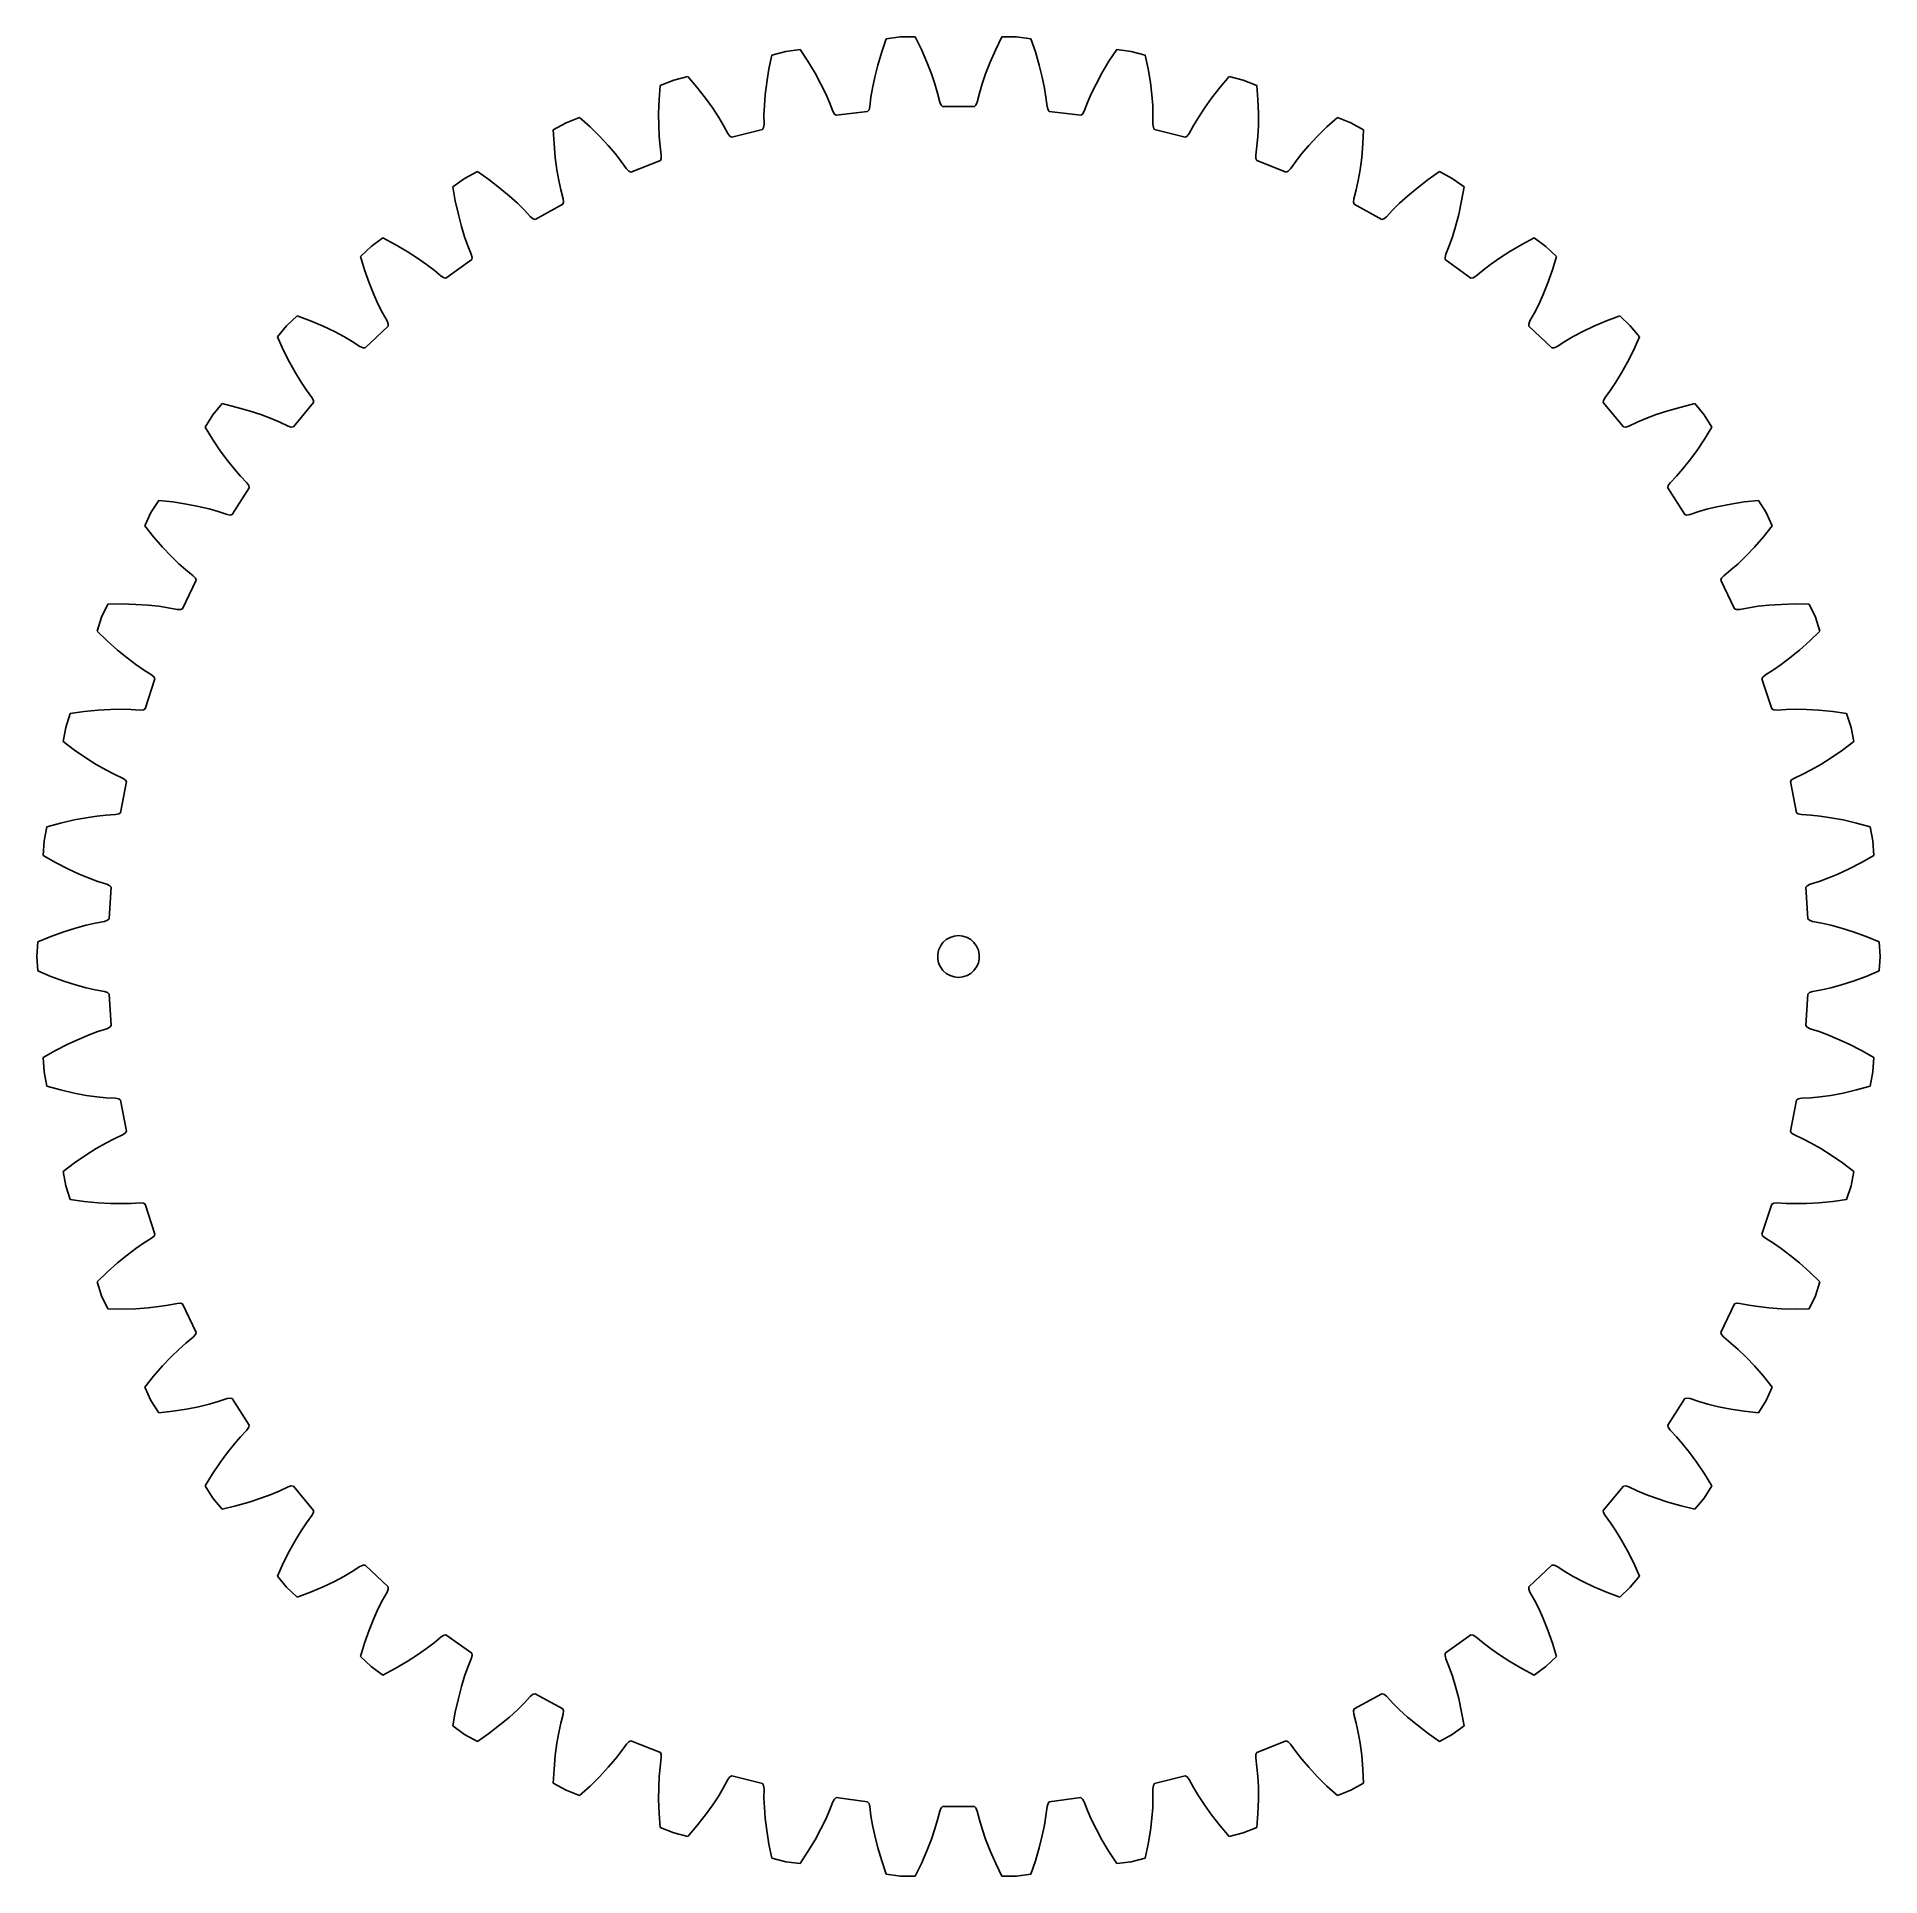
# Model space of a CAD drawing. Extents: x 0 to 132, y 0 to 132.
import ezdxf

# ---------------------------------------------------------------- set-up
doc = ezdxf.new("R2010")
doc.units = 0

msp = doc.modelspace()

# ---------------------------------------------------------------- linework, layer by layer
for p, q in [((53.8, 131.11), (52.79, 130.85)), ((54.84, 131.24), (53.8, 131.11)), ((55.39, 130.4), (54.84, 131.24)), ((61.02, 132.02), (60.69, 131.07)), ((62.05, 132.16), (61.02, 132.02)), ((63.09, 132.16), (62.05, 132.16)), ((63.54, 131.24), (63.09, 132.16)), ((63.94, 130.33), (63.54, 131.24)), ((68.88, 131.24), (68.48, 130.33)), ((69.32, 132.16), (68.88, 131.24)), ((70.37, 132.16), (69.32, 132.16)), ((71.4, 132.02), (70.37, 132.16)), ((71.73, 131.07), (71.4, 132.02)), ((77.58, 131.24), (77.02, 130.4)), ((78.61, 131.11), (77.58, 131.24)), ((79.62, 130.85), (78.61, 131.11)), ((52.59, 129.86), (52.43, 128.88)), ((52.79, 130.85), (52.59, 129.86)), ((55.9, 129.54), (55.39, 130.4)), ((60.41, 130.11), (60.19, 129.25)), ((60.69, 131.07), (60.41, 130.11)), ((64.26, 129.51), (63.94, 130.33)), ((68.48, 130.33), (68.16, 129.51)), ((72.01, 130.11), (71.73, 131.07)), ((72.23, 129.25), (72.01, 130.11)), ((77.02, 130.4), (76.51, 129.54)), ((79.83, 129.86), (79.62, 130.85)), ((79.99, 128.88), (79.83, 129.86)), ((44.78, 128.66), (44.7, 127.65)), ((45.75, 129.05), (44.78, 128.66)), ((46.76, 129.31), (45.75, 129.05)), ((47.42, 128.53), (46.76, 129.31)), ((48.03, 127.75), (47.42, 128.53)), ((52.43, 128.88), (52.32, 128)), ((56.33, 128.76), (55.9, 129.54)), ((56.67, 128.06), (56.33, 128.76)), ((60.03, 128.48), (59.92, 127.82)), ((60.19, 129.25), (60.03, 128.48)), ((64.52, 128.77), (64.26, 129.51)), ((64.71, 128.12), (64.52, 128.77)), ((67.9, 128.77), (67.71, 128.12)), ((68.16, 129.51), (67.9, 128.77)), ((72.39, 128.48), (72.23, 129.25)), ((72.49, 127.82), (72.39, 128.48)), ((76.09, 128.76), (75.75, 128.06)), ((76.51, 129.54), (76.09, 128.76)), ((80.1, 128), (79.99, 128.88)), ((85, 128.53), (84.39, 127.75)), ((85.66, 129.31), (85, 128.53)), ((86.67, 129.05), (85.66, 129.31)), ((87.64, 128.66), (86.67, 129.05)), ((87.72, 127.65), (87.64, 128.66)), ((44.7, 127.65), (44.66, 126.66)), ((48.55, 127.03), (48.03, 127.75)), ((52.26, 127.22), (52.23, 126.54)), ((52.32, 128), (52.26, 127.22)), ((56.94, 127.44), (56.67, 128.06)), ((57.19, 126.82), (56.94, 127.44)), ((59.84, 127.15), (59.78, 126.92)), ((59.92, 127.82), (59.84, 127.15)), ((64.87, 127.47), (64.71, 128.12)), ((64.96, 127.25), (64.87, 127.47)), ((65.07, 127.14), (64.96, 127.25)), ((67.35, 127.14), (65.07, 127.14)), ((67.45, 127.25), (67.35, 127.14)), ((67.55, 127.47), (67.45, 127.25)), ((67.71, 128.12), (67.55, 127.47)), ((72.57, 127.15), (72.49, 127.82)), ((72.64, 126.92), (72.57, 127.15)), ((75.47, 127.44), (75.23, 126.82)), ((75.75, 128.06), (75.47, 127.44)), ((80.16, 127.22), (80.1, 128)), ((80.18, 126.54), (80.16, 127.22)), ((84.39, 127.75), (83.87, 127.03)), ((87.75, 126.66), (87.72, 127.65)), ((38.02, 125.99), (37.1, 125.48)), ((38.99, 126.37), (38.02, 125.99)), ((39.74, 125.69), (38.99, 126.37)), ((44.66, 126.66), (44.67, 125.77)), ((48.98, 126.37), (48.55, 127.03)), ((49.33, 125.79), (48.98, 126.37)), ((52.24, 125.88), (52.2, 125.64)), ((52.23, 126.54), (52.24, 125.88)), ((57.31, 126.61), (57.19, 126.82)), ((57.43, 126.52), (57.31, 126.61)), ((59.68, 126.8), (57.43, 126.52)), ((59.78, 126.92), (59.68, 126.8)), ((72.73, 126.8), (72.64, 126.92)), ((74.99, 126.52), (72.73, 126.8)), ((75.11, 126.61), (74.99, 126.52)), ((75.23, 126.82), (75.11, 126.61)), ((80.18, 125.88), (80.18, 126.54)), ((80.22, 125.64), (80.18, 125.88)), ((83.44, 126.37), (83.09, 125.79)), ((83.87, 127.03), (83.44, 126.37)), ((87.75, 125.77), (87.75, 126.66)), ((93.43, 126.37), (92.68, 125.69)), ((94.4, 125.99), (93.43, 126.37)), ((95.31, 125.48), (94.4, 125.99)), ((37.1, 125.48), (37.15, 124.47)), ((40.44, 124.99), (39.74, 125.69)), ((41.05, 124.34), (40.44, 124.99)), ((44.67, 125.77), (44.71, 124.99)), ((44.71, 124.99), (44.77, 124.31)), ((49.64, 125.21), (49.33, 125.79)), ((49.79, 125.02), (49.64, 125.21)), ((49.92, 124.94), (49.79, 125.02)), ((52.12, 125.51), (49.92, 124.94)), ((52.2, 125.64), (52.12, 125.51)), ((80.29, 125.51), (80.22, 125.64)), ((82.5, 124.94), (80.29, 125.51)), ((82.63, 125.02), (82.5, 124.94)), ((82.77, 125.21), (82.63, 125.02)), ((83.09, 125.79), (82.77, 125.21)), ((87.65, 124.31), (87.71, 124.99)), ((87.71, 124.99), (87.75, 125.77)), ((91.97, 124.99), (91.37, 124.34)), ((92.68, 125.69), (91.97, 124.99)), ((95.26, 124.47), (95.31, 125.48)), ((37.15, 124.47), (37.24, 123.48)), ((37.24, 123.48), (37.36, 122.6)), ((41.56, 123.74), (41.05, 124.34)), ((41.97, 123.21), (41.56, 123.74)), ((42.36, 122.67), (41.97, 123.21)), ((44.79, 123.27), (42.67, 122.44)), ((44.77, 124.31), (44.85, 123.65)), ((44.85, 123.41), (44.79, 123.27)), ((44.85, 123.65), (44.85, 123.41)), ((87.56, 123.65), (87.65, 124.31)), ((87.57, 123.41), (87.56, 123.65)), ((87.63, 123.27), (87.57, 123.41)), ((89.75, 122.44), (87.63, 123.27)), ((90.44, 123.21), (90.05, 122.67)), ((90.86, 123.74), (90.44, 123.21)), ((91.37, 124.34), (90.86, 123.74)), ((95.06, 122.6), (95.18, 123.48)), ((95.18, 123.48), (95.26, 124.47)), ((30.73, 121.98), (29.89, 121.37)), ((31.65, 122.48), (30.73, 121.98)), ((32.48, 121.9), (31.65, 122.48)), ((33.26, 121.29), (32.48, 121.9)), ((37.36, 122.6), (37.49, 121.83)), ((37.49, 121.83), (37.64, 121.17)), ((42.53, 122.5), (42.36, 122.67)), ((42.67, 122.44), (42.53, 122.5)), ((89.88, 122.5), (89.75, 122.44)), ((90.05, 122.67), (89.88, 122.5)), ((94.78, 121.17), (94.92, 121.83)), ((94.92, 121.83), (95.06, 122.6)), ((99.94, 121.9), (99.15, 121.29)), ((100.77, 122.48), (99.94, 121.9)), ((101.68, 121.98), (100.77, 122.48)), ((102.53, 121.37), (101.68, 121.98)), ((29.89, 121.37), (30.06, 120.37)), ((33.95, 120.72), (33.26, 121.29)), ((34.52, 120.2), (33.95, 120.72)), ((37.64, 121.17), (37.81, 120.52)), ((37.81, 120.52), (37.83, 120.28)), ((94.59, 120.28), (94.61, 120.52)), ((94.61, 120.52), (94.78, 121.17)), ((98.47, 120.72), (97.89, 120.2)), ((99.15, 121.29), (98.47, 120.72)), ((102.35, 120.37), (102.53, 121.37)), ((30.06, 120.37), (30.28, 119.4)), ((30.28, 119.4), (30.5, 118.54)), ((35.01, 119.72), (34.52, 120.2)), ((35.46, 119.23), (35.01, 119.72)), ((35.65, 119.08), (35.46, 119.23)), ((37.79, 120.14), (35.79, 119.04)), ((37.83, 120.28), (37.79, 120.14)), ((94.63, 120.14), (94.59, 120.28)), ((96.62, 119.04), (94.63, 120.14)), ((96.96, 119.23), (96.77, 119.08)), ((97.41, 119.72), (96.96, 119.23)), ((97.89, 120.2), (97.41, 119.72)), ((101.92, 118.54), (102.14, 119.4)), ((102.14, 119.4), (102.35, 120.37)), ((30.5, 118.54), (30.73, 117.79)), ((35.79, 119.04), (35.65, 119.08)), ((96.77, 119.08), (96.62, 119.04)), ((101.69, 117.79), (101.92, 118.54)), ((24.01, 117.09), (23.25, 116.38)), ((24.85, 117.71), (24.01, 117.09)), ((25.75, 117.23), (24.85, 117.71)), ((26.6, 116.73), (25.75, 117.23)), ((27.35, 116.25), (26.6, 116.73)), ((30.73, 117.79), (30.96, 117.15)), ((30.96, 117.15), (31.21, 116.53)), ((31.21, 116.53), (31.26, 116.3)), ((101.16, 116.3), (101.21, 116.53)), ((101.21, 116.53), (101.46, 117.15)), ((101.46, 117.15), (101.69, 117.79)), ((105.81, 116.73), (105.07, 116.25)), ((106.67, 117.23), (105.81, 116.73)), ((107.57, 117.71), (106.67, 117.23)), ((108.41, 117.09), (107.57, 117.71)), ((109.17, 116.38), (108.41, 117.09)), ((23.25, 116.38), (23.54, 115.41)), ((23.54, 115.41), (23.88, 114.47)), ((27.99, 115.8), (27.35, 116.25)), ((28.53, 115.39), (27.99, 115.8)), ((29.04, 114.96), (28.53, 115.39)), ((31.24, 116.15), (29.39, 114.81)), ((31.26, 116.3), (31.24, 116.15)), ((101.18, 116.15), (101.16, 116.3)), ((103.02, 114.81), (101.18, 116.15)), ((103.89, 115.39), (103.38, 114.96)), ((104.43, 115.8), (103.89, 115.39)), ((105.07, 116.25), (104.43, 115.8)), ((108.54, 114.47), (108.87, 115.41)), ((108.87, 115.41), (109.17, 116.38)), ((23.88, 114.47), (24.21, 113.65)), ((29.25, 114.83), (29.04, 114.96)), ((29.39, 114.81), (29.25, 114.83)), ((103.17, 114.83), (103.02, 114.81)), ((103.38, 114.96), (103.17, 114.83)), ((108.21, 113.65), (108.54, 114.47)), ((24.21, 113.65), (24.53, 112.93)), ((24.53, 112.93), (24.83, 112.33)), ((107.58, 112.33), (107.89, 112.93)), ((107.89, 112.93), (108.21, 113.65)), ((17.94, 111.4), (17.28, 110.6)), ((18.7, 112.11), (17.94, 111.4)), ((19.65, 111.76), (18.7, 112.11)), ((20.57, 111.37), (19.65, 111.76)), ((21.37, 110.98), (20.57, 111.37)), ((25.24, 111.37), (23.58, 109.81)), ((24.83, 112.33), (25.16, 111.75)), ((25.16, 111.75), (25.24, 111.52)), ((25.24, 111.52), (25.24, 111.37)), ((107.18, 111.52), (107.26, 111.75)), ((107.18, 111.37), (107.18, 111.52)), ((108.84, 109.81), (107.18, 111.37)), ((107.26, 111.75), (107.58, 112.33)), ((111.85, 111.37), (111.05, 110.98)), ((112.76, 111.76), (111.85, 111.37)), ((113.71, 112.11), (112.76, 111.76)), ((114.47, 111.4), (113.71, 112.11)), ((115.14, 110.6), (114.47, 111.4)), ((17.28, 110.6), (17.7, 109.67)), ((22.06, 110.62), (21.37, 110.98)), ((22.65, 110.27), (22.06, 110.62)), ((23.21, 109.91), (22.65, 110.27)), ((23.43, 109.82), (23.21, 109.91)), ((109.21, 109.91), (108.99, 109.82)), ((109.77, 110.27), (109.21, 109.91)), ((110.36, 110.62), (109.77, 110.27)), ((111.05, 110.98), (110.36, 110.62)), ((114.72, 109.67), (115.14, 110.6)), ((17.7, 109.67), (18.14, 108.78)), ((18.14, 108.78), (18.58, 108.01)), ((23.58, 109.81), (23.43, 109.82)), ((108.99, 109.82), (108.84, 109.81)), ((113.84, 108.01), (114.27, 108.78)), ((114.27, 108.78), (114.72, 109.67)), ((18.58, 108.01), (18.99, 107.34)), ((18.99, 107.34), (19.36, 106.78)), ((113.05, 106.78), (113.43, 107.34)), ((113.43, 107.34), (113.84, 108.01)), ((19.36, 106.78), (19.76, 106.24)), ((19.76, 106.24), (19.87, 106.03)), ((19.87, 106.03), (19.88, 105.88)), ((112.53, 105.88), (112.55, 106.03)), ((112.55, 106.03), (112.66, 106.24)), ((112.66, 106.24), (113.05, 106.78)), ((12.64, 104.99), (12.09, 104.11)), ((13.31, 105.8), (12.64, 104.99)), ((14.3, 105.56), (13.31, 105.8)), ((15.25, 105.29), (14.3, 105.56)), ((16.1, 105.01), (15.25, 105.29)), ((16.83, 104.73), (16.1, 105.01)), ((17.45, 104.47), (16.83, 104.73)), ((19.88, 105.88), (18.43, 104.13)), ((113.99, 104.13), (112.53, 105.88)), ((115.59, 104.73), (114.97, 104.47)), ((116.32, 105.01), (115.59, 104.73)), ((117.17, 105.29), (116.32, 105.01)), ((118.12, 105.56), (117.17, 105.29)), ((119.11, 105.8), (118.12, 105.56)), ((119.77, 104.99), (119.11, 105.8)), ((120.33, 104.11), (119.77, 104.99)), ((12.09, 104.11), (12.62, 103.25)), ((18.05, 104.18), (17.45, 104.47)), ((18.28, 104.11), (18.05, 104.18)), ((18.43, 104.13), (18.28, 104.11)), ((114.14, 104.11), (113.99, 104.13)), ((114.37, 104.18), (114.14, 104.11)), ((114.97, 104.47), (114.37, 104.18)), ((119.8, 103.25), (120.33, 104.11)), ((12.62, 103.25), (13.17, 102.42)), ((13.17, 102.42), (13.7, 101.71)), ((118.72, 101.71), (119.25, 102.42)), ((119.25, 102.42), (119.8, 103.25)), ((13.7, 101.71), (14.19, 101.1)), ((14.19, 101.1), (14.63, 100.59)), ((117.78, 100.59), (118.23, 101.1)), ((118.23, 101.1), (118.72, 101.71)), ((15.26, 99.76), (14.04, 97.84)), ((14.63, 100.59), (15.09, 100.1)), ((15.09, 100.1), (15.23, 99.91)), ((15.23, 99.91), (15.26, 99.76)), ((117.16, 99.76), (117.19, 99.91)), ((118.38, 97.84), (117.16, 99.76)), ((117.19, 99.91), (117.33, 100.1)), ((117.33, 100.1), (117.78, 100.59)), ((8.75, 98.85), (8.19, 97.97)), ((9.76, 98.74), (8.75, 98.85)), ((10.74, 98.59), (9.76, 98.74)), ((11.61, 98.42), (10.74, 98.59)), ((12.37, 98.24), (11.61, 98.42)), ((13.02, 98.05), (12.37, 98.24)), ((13.66, 97.84), (13.02, 98.05)), ((119.39, 98.05), (118.76, 97.84)), ((120.04, 98.24), (119.39, 98.05)), ((120.81, 98.42), (120.04, 98.24)), ((121.68, 98.59), (120.81, 98.42)), ((122.66, 98.74), (121.68, 98.59)), ((123.67, 98.85), (122.66, 98.74)), ((124.23, 97.97), (123.67, 98.85)), ((8.19, 97.97), (7.75, 97.03)), ((7.75, 97.03), (8.38, 96.24)), ((13.89, 97.8), (13.66, 97.84)), ((14.04, 97.84), (13.89, 97.8)), ((118.52, 97.8), (118.38, 97.84)), ((118.76, 97.84), (118.52, 97.8)), ((124.04, 96.24), (124.67, 97.03)), ((124.67, 97.03), (124.23, 97.97)), ((8.38, 96.24), (9.03, 95.49)), ((9.03, 95.49), (9.65, 94.85)), ((122.77, 94.85), (123.38, 95.49)), ((123.38, 95.49), (124.04, 96.24)), ((9.65, 94.85), (10.21, 94.3)), ((10.21, 94.3), (10.71, 93.85)), ((121.7, 93.85), (122.21, 94.3)), ((122.21, 94.3), (122.77, 94.85)), ((11.44, 93.11), (10.47, 91.05)), ((10.71, 93.85), (11.23, 93.43)), ((11.23, 93.43), (11.39, 93.25)), ((11.39, 93.25), (11.44, 93.11)), ((120.98, 93.11), (121.03, 93.25)), ((121.95, 91.05), (120.98, 93.11)), ((121.03, 93.25), (121.19, 93.43)), ((121.19, 93.43), (121.7, 93.85)), ((5.09, 91.39), (4.65, 90.45)), ((6.11, 91.41), (5.09, 91.39)), ((7.1, 91.38), (6.11, 91.41)), ((7.99, 91.32), (7.1, 91.38)), ((125.32, 91.38), (124.43, 91.32)), ((126.31, 91.41), (125.32, 91.38)), ((127.32, 91.39), (126.31, 91.41)), ((127.77, 90.45), (127.32, 91.39)), ((4.65, 90.45), (4.33, 89.46)), ((8.77, 91.24), (7.99, 91.32)), ((9.44, 91.13), (8.77, 91.24)), ((10.09, 91.01), (9.44, 91.13)), ((10.33, 91), (10.09, 91.01)), ((10.47, 91.05), (10.33, 91)), ((122.09, 91), (121.95, 91.05)), ((122.33, 91.01), (122.09, 91)), ((122.98, 91.13), (122.33, 91.01)), ((123.65, 91.24), (122.98, 91.13)), ((124.43, 91.32), (123.65, 91.24)), ((128.09, 89.46), (127.77, 90.45)), ((4.33, 89.46), (5.06, 88.75)), ((5.06, 88.75), (5.8, 88.09)), ((126.62, 88.09), (127.36, 88.75)), ((127.36, 88.75), (128.09, 89.46)), ((5.8, 88.09), (6.49, 87.53)), ((6.49, 87.53), (7.11, 87.06)), ((125.3, 87.06), (125.93, 87.53)), ((125.93, 87.53), (126.62, 88.09)), ((7.11, 87.06), (7.67, 86.68)), ((7.67, 86.68), (8.23, 86.32)), ((8.23, 86.32), (8.42, 86.16)), ((8.42, 86.16), (8.48, 86.03)), ((123.93, 86.03), (124, 86.16)), ((124, 86.16), (124.18, 86.32)), ((124.18, 86.32), (124.75, 86.68)), ((124.75, 86.68), (125.3, 87.06)), ((8.48, 86.03), (7.78, 83.87)), ((124.64, 83.87), (123.93, 86.03)), ((2.4, 83.53), (2.08, 82.54)), ((3.41, 83.68), (2.4, 83.53)), ((4.4, 83.78), (3.41, 83.68)), ((5.28, 83.83), (4.4, 83.78)), ((6.07, 83.84), (5.28, 83.83)), ((6.74, 83.82), (6.07, 83.84)), ((7.41, 83.78), (6.74, 83.82)), ((7.65, 83.8), (7.41, 83.78)), ((7.78, 83.87), (7.65, 83.8)), ((124.77, 83.8), (124.64, 83.87)), ((125.01, 83.78), (124.77, 83.8)), ((125.67, 83.82), (125.01, 83.78)), ((126.35, 83.84), (125.67, 83.82)), ((127.13, 83.83), (126.35, 83.84)), ((128.02, 83.78), (127.13, 83.83)), ((129.01, 83.68), (128.02, 83.78)), ((130.01, 83.53), (129.01, 83.68)), ((130.34, 82.54), (130.01, 83.53)), ((2.08, 82.54), (1.88, 81.52)), ((130.53, 81.52), (130.34, 82.54)), ((1.88, 81.52), (2.7, 80.91)), ((2.7, 80.91), (3.52, 80.35)), ((128.9, 80.35), (129.72, 80.91)), ((129.72, 80.91), (130.53, 81.52)), ((3.52, 80.35), (4.27, 79.88)), ((4.27, 79.88), (4.95, 79.49)), ((4.95, 79.49), (5.55, 79.18)), ((126.87, 79.18), (127.47, 79.49)), ((127.47, 79.49), (128.15, 79.88)), ((128.15, 79.88), (128.9, 80.35)), ((5.55, 79.18), (6.15, 78.9)), ((6.44, 78.64), (6.01, 76.4)), ((6.15, 78.9), (6.35, 78.76)), ((6.35, 78.76), (6.44, 78.64)), ((125.98, 78.64), (126.06, 78.76)), ((126.41, 76.4), (125.98, 78.64)), ((126.06, 78.76), (126.26, 78.9)), ((126.26, 78.9), (126.87, 79.18)), ((1.7, 75.67), (0.72, 75.4)), ((2.67, 75.89), (1.7, 75.67)), ((3.54, 76.05), (2.67, 75.89)), ((4.31, 76.16), (3.54, 76.05)), ((4.99, 76.23), (4.31, 76.16)), ((5.65, 76.27), (4.99, 76.23)), ((5.89, 76.32), (5.65, 76.27)), ((6.01, 76.4), (5.89, 76.32)), ((126.53, 76.32), (126.41, 76.4)), ((126.76, 76.27), (126.53, 76.32)), ((127.43, 76.23), (126.76, 76.27)), ((128.1, 76.16), (127.43, 76.23)), ((128.88, 76.05), (128.1, 76.16)), ((129.75, 75.89), (128.88, 76.05)), ((130.72, 75.67), (129.75, 75.89)), ((131.7, 75.4), (130.72, 75.67)), ((0.52, 74.38), (0.46, 73.34)), ((0.72, 75.4), (0.52, 74.38)), ((131.89, 74.38), (131.7, 75.4)), ((131.96, 73.34), (131.89, 74.38)), ((0.46, 73.34), (1.34, 72.83)), ((1.34, 72.83), (2.22, 72.38)), ((130.2, 72.38), (131.08, 72.83)), ((131.08, 72.83), (131.96, 73.34)), ((2.22, 72.38), (3.03, 72)), ((3.03, 72), (3.75, 71.7)), ((3.75, 71.7), (4.39, 71.47)), ((128.03, 71.47), (128.67, 71.7)), ((128.67, 71.7), (129.39, 72)), ((129.39, 72), (130.2, 72.38)), ((4.39, 71.47), (5.02, 71.27)), ((5.02, 71.27), (5.24, 71.16)), ((5.33, 71.05), (5.19, 68.78)), ((5.24, 71.16), (5.33, 71.05)), ((127.08, 71.05), (127.18, 71.16)), ((127.22, 68.78), (127.08, 71.05)), ((127.18, 71.16), (127.4, 71.27)), ((127.4, 71.27), (128.03, 71.47)), ((1.94, 67.85), (1, 67.51)), ((2.78, 68.12), (1.94, 67.85)), ((3.54, 68.32), (2.78, 68.12)), ((4.2, 68.47), (3.54, 68.32)), ((4.85, 68.6), (4.2, 68.47)), ((5.08, 68.68), (4.85, 68.6)), ((5.19, 68.78), (5.08, 68.68)), ((65.6, 67.45), (65.9, 67.55)), ((65.9, 67.55), (66.21, 67.58)), ((66.21, 67.58), (66.52, 67.55)), ((66.52, 67.55), (66.82, 67.45)), ((127.34, 68.68), (127.22, 68.78)), ((127.56, 68.6), (127.34, 68.68)), ((128.22, 68.47), (127.56, 68.6)), ((128.88, 68.32), (128.22, 68.47)), ((129.63, 68.12), (128.88, 68.32)), ((130.48, 67.85), (129.63, 68.12)), ((131.41, 67.51), (130.48, 67.85)), ((0.07, 67.12), (0, 66.08)), ((1, 67.51), (0.07, 67.12)), ((64.72, 66.23), (64.78, 66.54)), ((64.72, 65.92), (64.72, 66.23)), ((64.78, 66.54), (64.91, 66.83)), ((64.91, 66.83), (65.09, 67.08)), ((65.09, 67.08), (65.33, 67.29)), ((65.33, 67.29), (65.6, 67.45)), ((66.82, 67.45), (67.09, 67.29)), ((67.09, 67.29), (67.32, 67.08)), ((67.32, 67.08), (67.51, 66.83)), ((67.51, 66.83), (67.64, 66.54)), ((67.64, 66.54), (67.7, 66.23)), ((67.7, 66.23), (67.7, 65.92)), ((132.35, 67.12), (131.41, 67.51)), ((132.42, 66.08), (132.35, 67.12)), ((0, 66.08), (0.07, 65.04)), ((0.07, 65.04), (1, 64.65)), ((64.78, 65.61), (64.72, 65.92)), ((64.91, 65.33), (64.78, 65.61)), ((65.09, 65.07), (64.91, 65.33)), ((65.33, 64.86), (65.09, 65.07)), ((67.32, 65.07), (67.09, 64.86)), ((67.51, 65.33), (67.32, 65.07)), ((67.64, 65.61), (67.51, 65.33)), ((67.7, 65.92), (67.64, 65.61)), ((131.41, 64.65), (132.35, 65.04)), ((132.35, 65.04), (132.42, 66.08)), ((1, 64.65), (1.94, 64.31)), ((1.94, 64.31), (2.78, 64.04)), ((2.78, 64.04), (3.54, 63.83)), ((3.54, 63.83), (4.2, 63.68)), ((4.2, 63.68), (4.85, 63.56)), ((65.6, 64.71), (65.33, 64.86)), ((65.9, 64.61), (65.6, 64.71)), ((66.21, 64.58), (65.9, 64.61)), ((66.52, 64.61), (66.21, 64.58)), ((66.82, 64.71), (66.52, 64.61)), ((67.09, 64.86), (66.82, 64.71)), ((127.56, 63.56), (128.22, 63.68)), ((128.22, 63.68), (128.88, 63.83)), ((128.88, 63.83), (129.63, 64.04)), ((129.63, 64.04), (130.48, 64.31)), ((130.48, 64.31), (131.41, 64.65)), ((4.85, 63.56), (5.08, 63.48)), ((5.08, 63.48), (5.19, 63.38)), ((5.19, 63.38), (5.33, 61.11)), ((127.08, 61.11), (127.22, 63.38)), ((127.22, 63.38), (127.34, 63.48)), ((127.34, 63.48), (127.56, 63.56)), ((5.24, 60.99), (5.02, 60.89)), ((5.33, 61.11), (5.24, 60.99)), ((127.18, 60.99), (127.08, 61.11)), ((127.4, 60.89), (127.18, 60.99)), ((2.22, 59.78), (1.34, 59.32)), ((3.03, 60.15), (2.22, 59.78)), ((3.75, 60.45), (3.03, 60.15)), ((4.39, 60.68), (3.75, 60.45)), ((5.02, 60.89), (4.39, 60.68)), ((128.03, 60.68), (127.4, 60.89)), ((128.67, 60.45), (128.03, 60.68)), ((129.39, 60.15), (128.67, 60.45)), ((130.2, 59.78), (129.39, 60.15)), ((131.08, 59.32), (130.2, 59.78)), ((1.34, 59.32), (0.46, 58.82)), ((0.46, 58.82), (0.52, 57.78)), ((131.96, 58.82), (131.08, 59.32)), ((131.89, 57.78), (131.96, 58.82)), ((0.52, 57.78), (0.72, 56.76)), ((131.7, 56.76), (131.89, 57.78)), ((0.72, 56.76), (1.7, 56.49)), ((1.7, 56.49), (2.67, 56.27)), ((2.67, 56.27), (3.54, 56.1)), ((3.54, 56.1), (4.31, 55.99)), ((4.31, 55.99), (4.99, 55.93)), ((4.99, 55.93), (5.65, 55.89)), ((5.65, 55.89), (5.89, 55.84)), ((5.89, 55.84), (6.01, 55.75)), ((6.01, 55.75), (6.44, 53.52)), ((125.98, 53.52), (126.41, 55.75)), ((126.41, 55.75), (126.53, 55.84)), ((126.53, 55.84), (126.76, 55.89)), ((126.76, 55.89), (127.43, 55.93)), ((127.43, 55.93), (128.1, 55.99)), ((128.1, 55.99), (128.88, 56.1)), ((128.88, 56.1), (129.75, 56.27)), ((129.75, 56.27), (130.72, 56.49)), ((130.72, 56.49), (131.7, 56.76)), ((5.55, 52.98), (4.95, 52.67)), ((6.15, 53.26), (5.55, 52.98)), ((6.35, 53.39), (6.15, 53.26)), ((6.44, 53.52), (6.35, 53.39)), ((126.06, 53.39), (125.98, 53.52)), ((126.26, 53.26), (126.06, 53.39)), ((126.87, 52.98), (126.26, 53.26)), ((127.47, 52.67), (126.87, 52.98)), ((3.52, 51.81), (2.7, 51.25)), ((4.27, 52.28), (3.52, 51.81)), ((4.95, 52.67), (4.27, 52.28)), ((128.15, 52.28), (127.47, 52.67)), ((128.9, 51.81), (128.15, 52.28)), ((129.72, 51.25), (128.9, 51.81)), ((2.7, 51.25), (1.88, 50.64)), ((1.88, 50.64), (2.08, 49.61)), ((130.53, 50.64), (129.72, 51.25)), ((130.34, 49.61), (130.53, 50.64)), ((2.08, 49.61), (2.4, 48.62)), ((130.01, 48.62), (130.34, 49.61)), ((2.4, 48.62), (3.41, 48.48)), ((3.41, 48.48), (4.4, 48.38)), ((4.4, 48.38), (5.28, 48.33)), ((5.28, 48.33), (6.07, 48.32)), ((6.07, 48.32), (6.74, 48.33)), ((6.74, 48.33), (7.41, 48.38)), ((7.41, 48.38), (7.65, 48.36)), ((7.65, 48.36), (7.78, 48.29)), ((7.78, 48.29), (8.48, 46.12)), ((123.93, 46.12), (124.64, 48.29)), ((124.64, 48.29), (124.77, 48.36)), ((124.77, 48.36), (125.01, 48.38)), ((125.01, 48.38), (125.67, 48.33)), ((125.67, 48.33), (126.35, 48.32)), ((126.35, 48.32), (127.13, 48.33)), ((127.13, 48.33), (128.02, 48.38)), ((128.02, 48.38), (129.01, 48.48)), ((129.01, 48.48), (130.01, 48.62)), ((7.11, 45.1), (6.49, 44.63)), ((7.67, 45.48), (7.11, 45.1)), ((8.23, 45.83), (7.67, 45.48)), ((8.42, 45.99), (8.23, 45.83)), ((8.48, 46.12), (8.42, 45.99)), ((124, 45.99), (123.93, 46.12)), ((124.18, 45.83), (124, 45.99)), ((124.75, 45.48), (124.18, 45.83)), ((125.3, 45.1), (124.75, 45.48)), ((125.93, 44.63), (125.3, 45.1)), ((5.8, 44.06), (5.06, 43.4)), ((6.49, 44.63), (5.8, 44.06)), ((126.62, 44.06), (125.93, 44.63)), ((127.36, 43.4), (126.62, 44.06)), ((5.06, 43.4), (4.33, 42.7)), ((4.33, 42.7), (4.65, 41.7)), ((128.09, 42.7), (127.36, 43.4)), ((127.77, 41.7), (128.09, 42.7)), ((4.65, 41.7), (5.09, 40.76)), ((9.44, 41.02), (10.09, 41.15)), ((10.09, 41.15), (10.33, 41.16)), ((10.33, 41.16), (10.47, 41.11)), ((10.47, 41.11), (11.44, 39.05)), ((120.98, 39.05), (121.95, 41.11)), ((121.95, 41.11), (122.09, 41.16)), ((122.09, 41.16), (122.33, 41.15)), ((122.33, 41.15), (122.98, 41.02)), ((127.32, 40.76), (127.77, 41.7)), ((5.09, 40.76), (6.11, 40.75)), ((6.11, 40.75), (7.1, 40.77)), ((7.1, 40.77), (7.99, 40.83)), ((7.99, 40.83), (8.77, 40.92)), ((8.77, 40.92), (9.44, 41.02)), ((122.98, 41.02), (123.65, 40.92)), ((123.65, 40.92), (124.43, 40.83)), ((124.43, 40.83), (125.32, 40.77)), ((125.32, 40.77), (126.31, 40.75)), ((126.31, 40.75), (127.32, 40.76)), ((11.23, 38.73), (10.71, 38.3)), ((11.39, 38.91), (11.23, 38.73)), ((11.44, 39.05), (11.39, 38.91)), ((121.03, 38.91), (120.98, 39.05)), ((121.19, 38.73), (121.03, 38.91)), ((121.7, 38.3), (121.19, 38.73)), ((9.65, 37.31), (9.03, 36.67)), ((10.21, 37.85), (9.65, 37.31)), ((10.71, 38.3), (10.21, 37.85)), ((122.21, 37.85), (121.7, 38.3)), ((122.77, 37.31), (122.21, 37.85)), ((123.38, 36.67), (122.77, 37.31)), ((8.38, 35.92), (7.75, 35.13)), ((9.03, 36.67), (8.38, 35.92)), ((124.04, 35.92), (123.38, 36.67)), ((124.67, 35.13), (124.04, 35.92)), ((7.75, 35.13), (8.19, 34.18)), ((124.23, 34.18), (124.67, 35.13)), ((8.19, 34.18), (8.75, 33.3)), ((8.75, 33.3), (9.76, 33.41)), ((9.76, 33.41), (10.74, 33.56)), ((10.74, 33.56), (11.61, 33.73)), ((11.61, 33.73), (12.37, 33.92)), ((12.37, 33.92), (13.02, 34.1)), ((13.02, 34.1), (13.66, 34.31)), ((13.66, 34.31), (13.89, 34.35)), ((13.89, 34.35), (14.04, 34.32)), ((14.04, 34.32), (15.26, 32.4)), ((117.16, 32.4), (118.38, 34.32)), ((118.38, 34.32), (118.52, 34.35)), ((118.52, 34.35), (118.76, 34.31)), ((118.76, 34.31), (119.39, 34.1)), ((119.39, 34.1), (120.04, 33.92)), ((120.04, 33.92), (120.81, 33.73)), ((120.81, 33.73), (121.68, 33.56)), ((121.68, 33.56), (122.66, 33.41)), ((122.66, 33.41), (123.67, 33.3)), ((123.67, 33.3), (124.23, 34.18)), ((15.09, 32.05), (14.63, 31.57)), ((15.23, 32.25), (15.09, 32.05)), ((15.26, 32.4), (15.23, 32.25)), ((117.19, 32.25), (117.16, 32.4)), ((117.33, 32.05), (117.19, 32.25)), ((117.78, 31.57), (117.33, 32.05)), ((14.19, 31.06), (13.7, 30.45)), ((14.63, 31.57), (14.19, 31.06)), ((118.23, 31.06), (117.78, 31.57)), ((118.72, 30.45), (118.23, 31.06)), ((13.17, 29.73), (12.62, 28.91)), ((13.7, 30.45), (13.17, 29.73)), ((119.25, 29.73), (118.72, 30.45)), ((119.8, 28.91), (119.25, 29.73)), ((12.62, 28.91), (12.09, 28.04)), ((12.09, 28.04), (12.64, 27.16)), ((17.45, 27.69), (18.05, 27.98)), ((18.05, 27.98), (18.28, 28.04)), ((18.28, 28.04), (18.43, 28.03)), ((18.43, 28.03), (19.88, 26.28)), ((112.53, 26.28), (113.99, 28.03)), ((113.99, 28.03), (114.14, 28.04)), ((114.14, 28.04), (114.37, 27.98)), ((114.37, 27.98), (114.97, 27.69)), ((119.77, 27.16), (120.33, 28.04)), ((120.33, 28.04), (119.8, 28.91)), ((12.64, 27.16), (13.31, 26.36)), ((13.31, 26.36), (14.3, 26.6)), ((14.3, 26.6), (15.25, 26.87)), ((15.25, 26.87), (16.1, 27.15)), ((16.1, 27.15), (16.83, 27.42)), ((16.83, 27.42), (17.45, 27.69)), ((114.97, 27.69), (115.59, 27.42)), ((115.59, 27.42), (116.32, 27.15)), ((116.32, 27.15), (117.17, 26.87)), ((117.17, 26.87), (118.12, 26.6)), ((118.12, 26.6), (119.11, 26.36)), ((119.11, 26.36), (119.77, 27.16)), ((19.36, 25.38), (18.99, 24.81)), ((19.76, 25.91), (19.36, 25.38)), ((19.87, 26.13), (19.76, 25.91)), ((19.88, 26.28), (19.87, 26.13)), ((112.55, 26.13), (112.53, 26.28)), ((112.66, 25.91), (112.55, 26.13)), ((113.05, 25.38), (112.66, 25.91)), ((113.43, 24.81), (113.05, 25.38)), ((18.58, 24.15), (18.14, 23.37)), ((18.99, 24.81), (18.58, 24.15)), ((113.84, 24.15), (113.43, 24.81)), ((114.27, 23.37), (113.84, 24.15)), ((18.14, 23.37), (17.7, 22.48)), ((114.72, 22.48), (114.27, 23.37)), ((17.7, 22.48), (17.28, 21.56)), ((17.28, 21.56), (17.94, 20.76)), ((21.37, 21.17), (22.06, 21.54)), ((22.06, 21.54), (22.65, 21.88)), ((22.65, 21.88), (23.21, 22.24)), ((23.21, 22.24), (23.43, 22.34)), ((23.43, 22.34), (23.58, 22.34)), ((23.58, 22.34), (25.24, 20.78)), ((107.18, 20.78), (108.84, 22.34)), ((108.84, 22.34), (108.99, 22.34)), ((108.99, 22.34), (109.21, 22.24)), ((109.21, 22.24), (109.77, 21.88)), ((109.77, 21.88), (110.36, 21.54)), ((110.36, 21.54), (111.05, 21.17)), ((114.47, 20.76), (115.14, 21.56)), ((115.14, 21.56), (114.72, 22.48)), ((17.94, 20.76), (18.7, 20.04)), ((18.7, 20.04), (19.65, 20.4)), ((19.65, 20.4), (20.57, 20.79)), ((20.57, 20.79), (21.37, 21.17)), ((25.16, 20.41), (24.83, 19.83)), ((25.24, 20.63), (25.16, 20.41)), ((25.24, 20.78), (25.24, 20.63)), ((107.18, 20.63), (107.18, 20.78)), ((107.26, 20.41), (107.18, 20.63)), ((107.58, 19.83), (107.26, 20.41)), ((111.05, 21.17), (111.85, 20.79)), ((111.85, 20.79), (112.76, 20.4)), ((112.76, 20.4), (113.71, 20.04)), ((113.71, 20.04), (114.47, 20.76)), ((24.53, 19.22), (24.21, 18.51)), ((24.83, 19.83), (24.53, 19.22)), ((107.89, 19.22), (107.58, 19.83)), ((108.21, 18.51), (107.89, 19.22)), ((23.88, 17.68), (23.54, 16.75)), ((24.21, 18.51), (23.88, 17.68)), ((29.04, 17.2), (29.25, 17.32)), ((29.25, 17.32), (29.39, 17.34)), ((29.39, 17.34), (31.24, 16.01)), ((101.18, 16.01), (103.02, 17.34)), ((103.02, 17.34), (103.17, 17.32)), ((103.17, 17.32), (103.38, 17.2)), ((108.54, 17.68), (108.21, 18.51)), ((108.87, 16.75), (108.54, 17.68)), ((23.54, 16.75), (23.25, 15.78)), ((26.6, 15.43), (27.35, 15.91)), ((27.35, 15.91), (27.99, 16.36)), ((27.99, 16.36), (28.53, 16.77)), ((28.53, 16.77), (29.04, 17.2)), ((31.24, 16.01), (31.26, 15.86)), ((101.16, 15.86), (101.18, 16.01)), ((103.38, 17.2), (103.89, 16.77)), ((103.89, 16.77), (104.43, 16.36)), ((104.43, 16.36), (105.07, 15.91)), ((105.07, 15.91), (105.81, 15.43)), ((109.17, 15.78), (108.87, 16.75)), ((23.25, 15.78), (24.01, 15.06)), ((24.01, 15.06), (24.85, 14.45)), ((24.85, 14.45), (25.75, 14.93)), ((25.75, 14.93), (26.6, 15.43)), ((30.96, 15.01), (30.73, 14.37)), ((31.21, 15.62), (30.96, 15.01)), ((31.26, 15.86), (31.21, 15.62)), ((101.21, 15.62), (101.16, 15.86)), ((101.46, 15.01), (101.21, 15.62)), ((101.69, 14.37), (101.46, 15.01)), ((105.81, 15.43), (106.67, 14.93)), ((106.67, 14.93), (107.57, 14.45)), ((107.57, 14.45), (108.41, 15.06)), ((108.41, 15.06), (109.17, 15.78)), ((30.5, 13.62), (30.28, 12.76)), ((30.73, 14.37), (30.5, 13.62)), ((101.92, 13.62), (101.69, 14.37)), ((102.14, 12.76), (101.92, 13.62)), ((30.28, 12.76), (30.06, 11.79)), ((33.95, 11.43), (34.52, 11.96)), ((34.52, 11.96), (35.01, 12.44)), ((35.01, 12.44), (35.46, 12.92)), ((35.46, 12.92), (35.65, 13.07)), ((35.65, 13.07), (35.79, 13.11)), ((35.79, 13.11), (37.79, 12.02)), ((37.79, 12.02), (37.83, 11.87)), ((94.59, 11.87), (94.63, 12.02)), ((94.63, 12.02), (96.62, 13.11)), ((96.62, 13.11), (96.77, 13.07)), ((96.77, 13.07), (96.96, 12.92)), ((96.96, 12.92), (97.41, 12.44)), ((97.41, 12.44), (97.89, 11.96)), ((97.89, 11.96), (98.47, 11.43)), ((102.35, 11.79), (102.14, 12.76)), ((30.06, 11.79), (29.89, 10.79)), ((29.89, 10.79), (30.73, 10.18)), ((32.48, 10.26), (33.26, 10.86)), ((33.26, 10.86), (33.95, 11.43)), ((37.64, 10.99), (37.49, 10.33)), ((37.81, 11.63), (37.64, 10.99)), ((37.83, 11.87), (37.81, 11.63)), ((94.61, 11.63), (94.59, 11.87)), ((94.78, 10.99), (94.61, 11.63)), ((94.92, 10.33), (94.78, 10.99)), ((98.47, 11.43), (99.15, 10.86)), ((99.15, 10.86), (99.94, 10.26)), ((101.68, 10.18), (102.53, 10.79)), ((102.53, 10.79), (102.35, 11.79)), ((30.73, 10.18), (31.65, 9.67)), ((31.65, 9.67), (32.48, 10.26)), ((37.36, 9.56), (37.24, 8.68)), ((37.49, 10.33), (37.36, 9.56)), ((41.97, 8.95), (42.36, 9.49)), ((42.36, 9.49), (42.53, 9.66)), ((42.53, 9.66), (42.67, 9.72)), ((42.67, 9.72), (44.79, 8.88)), ((87.63, 8.88), (89.75, 9.72)), ((89.75, 9.72), (89.88, 9.66)), ((89.88, 9.66), (90.05, 9.49)), ((90.05, 9.49), (90.44, 8.95)), ((95.06, 9.56), (94.92, 10.33)), ((95.18, 8.68), (95.06, 9.56)), ((99.94, 10.26), (100.77, 9.67)), ((100.77, 9.67), (101.68, 10.18)), ((37.24, 8.68), (37.15, 7.69)), ((41.05, 7.82), (41.56, 8.42)), ((41.56, 8.42), (41.97, 8.95)), ((44.85, 8.5), (44.77, 7.84)), ((44.79, 8.88), (44.85, 8.74)), ((44.85, 8.74), (44.85, 8.5)), ((87.56, 8.5), (87.57, 8.74)), ((87.65, 7.84), (87.56, 8.5)), ((87.57, 8.74), (87.63, 8.88)), ((90.44, 8.95), (90.86, 8.42)), ((90.86, 8.42), (91.37, 7.82)), ((95.26, 7.69), (95.18, 8.68)), ((37.15, 7.69), (37.1, 6.67)), ((37.1, 6.67), (38.02, 6.17)), ((39.74, 6.47), (40.44, 7.17)), ((40.44, 7.17), (41.05, 7.82)), ((44.71, 7.17), (44.67, 6.39)), ((44.77, 7.84), (44.71, 7.17)), ((49.33, 6.36), (49.64, 6.95)), ((49.64, 6.95), (49.79, 7.14)), ((49.79, 7.14), (49.92, 7.21)), ((49.92, 7.21), (52.12, 6.65)), ((52.12, 6.65), (52.2, 6.52)), ((80.22, 6.52), (80.29, 6.65)), ((80.29, 6.65), (82.5, 7.21)), ((82.5, 7.21), (82.63, 7.14)), ((82.63, 7.14), (82.77, 6.95)), ((82.77, 6.95), (83.09, 6.36)), ((87.71, 7.17), (87.65, 7.84)), ((87.75, 6.39), (87.71, 7.17)), ((91.37, 7.82), (91.97, 7.17)), ((91.97, 7.17), (92.68, 6.47)), ((94.4, 6.17), (95.31, 6.67)), ((95.31, 6.67), (95.26, 7.69)), ((38.02, 6.17), (38.99, 5.79)), ((38.99, 5.79), (39.74, 6.47)), ((44.67, 6.39), (44.66, 5.5)), ((44.66, 5.5), (44.7, 4.5)), ((48.55, 5.13), (48.98, 5.78)), ((48.98, 5.78), (49.33, 6.36)), ((52.2, 6.52), (52.24, 6.28)), ((52.24, 6.28), (52.23, 5.61)), ((52.23, 5.61), (52.26, 4.94)), ((56.94, 4.72), (57.19, 5.34)), ((57.19, 5.34), (57.31, 5.54)), ((57.31, 5.54), (57.43, 5.64)), ((57.43, 5.64), (59.68, 5.35)), ((59.68, 5.35), (59.78, 5.23)), ((72.64, 5.23), (72.73, 5.35)), ((72.73, 5.35), (74.99, 5.64)), ((74.99, 5.64), (75.11, 5.54)), ((75.11, 5.54), (75.23, 5.34)), ((75.23, 5.34), (75.47, 4.72)), ((80.16, 4.94), (80.18, 5.61)), ((80.18, 6.28), (80.22, 6.52)), ((80.18, 5.61), (80.18, 6.28)), ((83.09, 6.36), (83.44, 5.78)), ((83.44, 5.78), (83.87, 5.13)), ((87.72, 4.5), (87.75, 5.5)), ((87.75, 5.5), (87.75, 6.39)), ((92.68, 6.47), (93.43, 5.79)), ((93.43, 5.79), (94.4, 6.17)), ((44.7, 4.5), (44.78, 3.49)), ((47.42, 3.62), (48.03, 4.4)), ((48.03, 4.4), (48.55, 5.13)), ((52.26, 4.94), (52.32, 4.16)), ((52.32, 4.16), (52.43, 3.28)), ((56.33, 3.39), (56.67, 4.1)), ((56.67, 4.1), (56.94, 4.72)), ((59.78, 5.23), (59.84, 5)), ((59.84, 5), (59.92, 4.34)), ((59.92, 4.34), (60.03, 3.67)), ((64.52, 3.39), (64.71, 4.04)), ((64.71, 4.04), (64.87, 4.68)), ((64.87, 4.68), (64.96, 4.91)), ((64.96, 4.91), (65.07, 5.01)), ((65.07, 5.01), (67.35, 5.01)), ((67.35, 5.01), (67.45, 4.91)), ((67.45, 4.91), (67.55, 4.68)), ((67.55, 4.68), (67.71, 4.04)), ((67.71, 4.04), (67.9, 3.39)), ((72.39, 3.67), (72.49, 4.34)), ((72.49, 4.34), (72.57, 5)), ((72.57, 5), (72.64, 5.23)), ((75.47, 4.72), (75.75, 4.1)), ((75.75, 4.1), (76.09, 3.39)), ((79.99, 3.28), (80.1, 4.16)), ((80.1, 4.16), (80.16, 4.94)), ((83.87, 5.13), (84.39, 4.4)), ((84.39, 4.4), (85, 3.62)), ((87.64, 3.49), (87.72, 4.5)), ((44.78, 3.49), (45.75, 3.11)), ((45.75, 3.11), (46.76, 2.85)), ((46.76, 2.85), (47.42, 3.62)), ((52.43, 3.28), (52.59, 2.29)), ((55.9, 2.61), (56.33, 3.39)), ((60.03, 3.67), (60.19, 2.91)), ((60.19, 2.91), (60.41, 2.04)), ((63.94, 1.82), (64.26, 2.65)), ((64.26, 2.65), (64.52, 3.39)), ((67.9, 3.39), (68.16, 2.65)), ((68.16, 2.65), (68.48, 1.82)), ((72.01, 2.04), (72.23, 2.91)), ((72.23, 2.91), (72.39, 3.67)), ((76.09, 3.39), (76.51, 2.61)), ((79.83, 2.29), (79.99, 3.28)), ((85, 3.62), (85.66, 2.85)), ((85.66, 2.85), (86.67, 3.11)), ((86.67, 3.11), (87.64, 3.49)), ((52.59, 2.29), (52.79, 1.3)), ((54.84, 0.91), (55.39, 1.76)), ((55.39, 1.76), (55.9, 2.61)), ((60.41, 2.04), (60.69, 1.09)), ((63.54, 0.91), (63.94, 1.82)), ((68.48, 1.82), (68.88, 0.91)), ((71.73, 1.09), (72.01, 2.04)), ((76.51, 2.61), (77.02, 1.76)), ((77.02, 1.76), (77.58, 0.91)), ((79.62, 1.3), (79.83, 2.29)), ((52.79, 1.3), (53.8, 1.04)), ((53.8, 1.04), (54.84, 0.91)), ((60.69, 1.09), (61.02, 0.13)), ((61.02, 0.13), (62.05, 0)), ((62.05, 0), (63.09, 0)), ((63.09, 0), (63.54, 0.91)), ((68.88, 0.91), (69.32, 0)), ((69.32, 0), (70.37, 0)), ((70.37, 0), (71.4, 0.13)), ((71.4, 0.13), (71.73, 1.09)), ((77.58, 0.91), (78.61, 1.04)), ((78.61, 1.04), (79.62, 1.3))]:
    msp.add_line(p, q)

doc.saveas('drawing.dxf')
